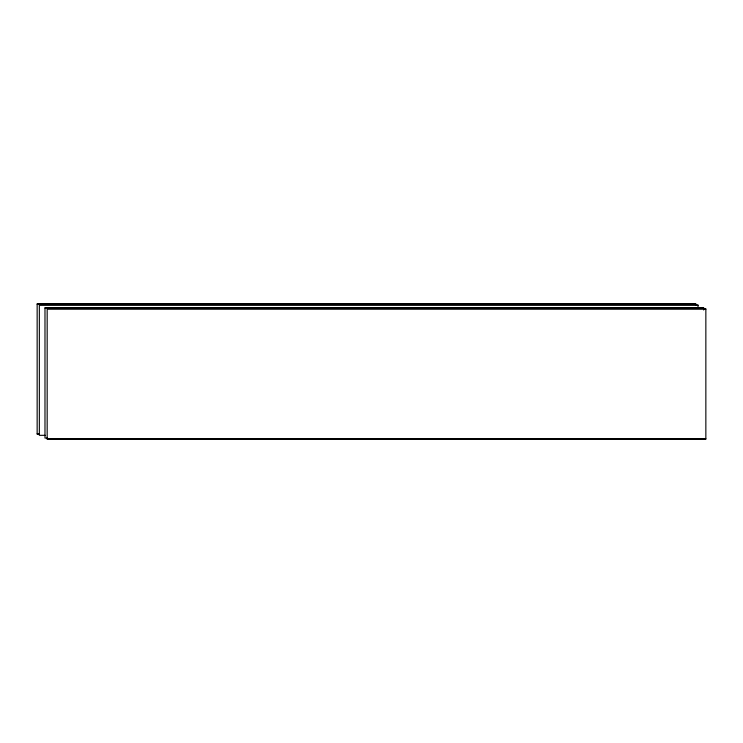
<?xml version="1.0" encoding="UTF-8"?>
<svg xmlns="http://www.w3.org/2000/svg" width="743" height="743" viewBox="0 0 743 743"><rect width="100%" height="100%" fill="white"/><g stroke="black" fill="none" stroke-linecap="round" stroke-linejoin="round"><path stroke-width="1.11" d="M695.829 303.794L37.15 303.794L37.15 434.181L39.472 434.181M37.15 304.193L695.829 304.193M695.708 304.936L698.021 304.936L698.021 308.41M698.021 305.336L39.342 305.336L39.342 435.324L45.147 435.324M44.979 308.076L703.658 308.076M703.528 308.819L705.85 308.819L705.85 439.206L47.171 439.206L47.171 309.218L705.85 309.218M37.15 433.782L39.472 433.782M47.292 438.064L44.979 438.064L44.979 307.676L703.658 307.676L703.658 309.998M47.171 438.807L705.85 438.807"/></g></svg>
